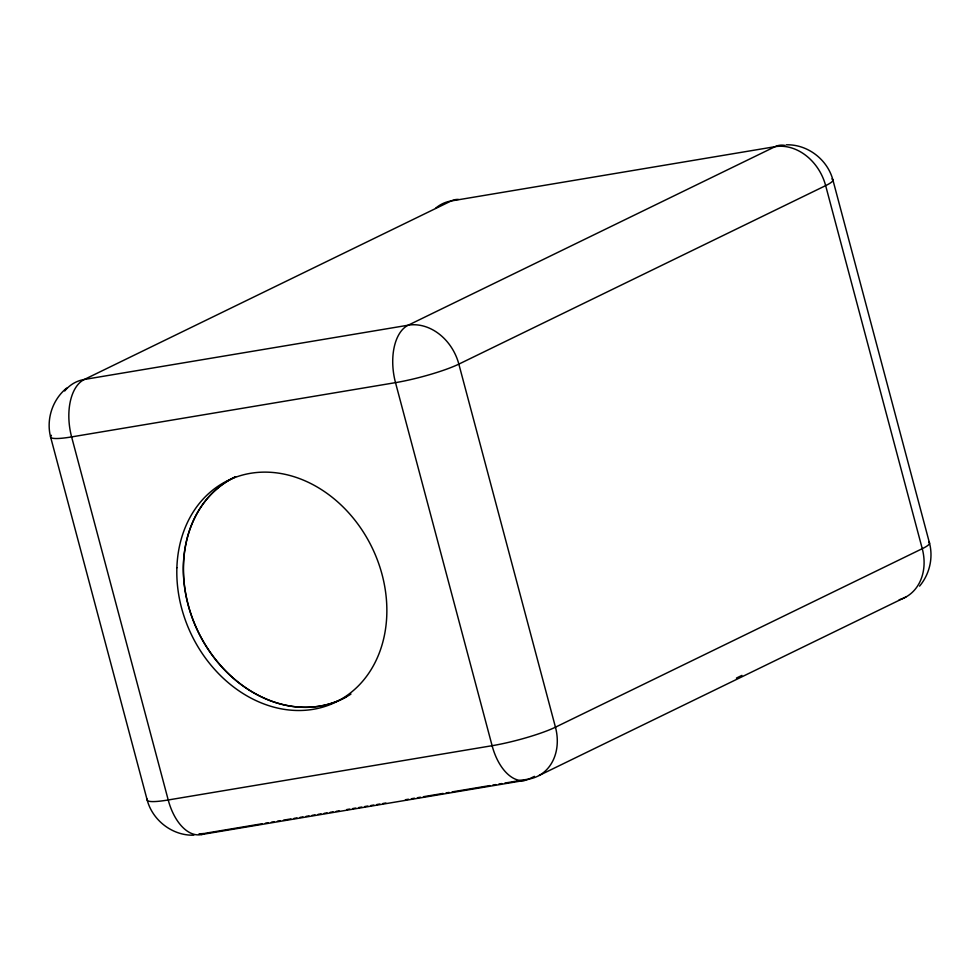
<?xml version="1.0" encoding="UTF-8"?>
<svg xmlns="http://www.w3.org/2000/svg" width="980" height="980" viewBox="0 0 980 980"><rect width="100%" height="100%" fill="white"/><g stroke="black" fill="none" stroke-linecap="round" stroke-linejoin="round"><path stroke-width="1.47" d="M919.558 586.138C929.481 574.427 933.364 558.086 929.53 543.19L832.927 180.075C827.573 159.556 807.545 144.146 786.254 144.82M66.616 388.092C52.516 399.632 46.072 419.158 50.556 436.86L147.159 799.925C152.513 820.444 172.554 835.854 193.832 835.181M534.455 776.356L528.967 779.027L504.859 783.069M736.409 678.087L741.909 675.404M539.11 775.499L905.912 597.004M262.322 823.715L205.077 833.306A47.395 26.803 80.5 0 1 168.217 799.974L71.614 436.909A47.395 26.803 80.5 0 1 84.317 379.468L451.131 200.974A47.395 26.803 80.5 0 1 458.407 199.406M265.335 823.2L268.349 822.698M271.362 822.196L274.375 821.693M277.389 821.179L280.403 820.677M283.416 820.174L290.938 818.913M293.951 818.41L296.964 817.908M299.978 817.394L302.992 816.891M306.005 816.389L309.019 815.887M312.032 815.385L315.046 814.87M318.059 814.368L321.073 813.865M324.086 813.363L327.099 812.861M330.113 812.346L333.127 811.844M336.14 811.342L339.154 810.84M346.687 809.578L349.701 809.064M352.702 808.561L355.716 808.059M358.729 807.557L361.743 807.055M364.756 806.54L367.77 806.038M370.783 805.536L373.797 805.033M376.81 804.531L379.824 804.017M382.837 803.514L385.851 803.012M405.438 799.729L408.452 799.227M411.465 798.725L414.479 798.21M417.48 797.708L420.494 797.206M423.507 796.703L443.095 793.42M446.108 792.918L449.122 792.416M452.135 791.901L489.792 785.592M492.805 785.09L495.819 784.588M498.832 784.086L501.846 783.571M201.427 834.556L525.317 780.288M350.963 694.061A123.247 100.266 64.1 0 1 200.667 636.841A123.247 100.266 64.1 0 1 235.482 476.831M51.425 435.304A47.395 6.431 -14.9 0 0 71.614 436.909L395.504 382.641A47.395 6.431 -14.9 0 0 458.848 364.119L825.65 185.624A47.395 6.431 -14.9 0 0 831.885 178.985M147.368 799.19A47.395 6.431 -14.9 0 0 168.217 799.974L492.107 745.707A47.395 6.431 -14.9 0 0 555.452 727.185L922.254 548.69A47.395 6.431 -14.9 0 0 928.82 542.21M899.187 599.772A47.395 38.563 64.1 0 0 922.254 548.69L825.65 185.624A47.395 38.563 64.1 0 0 775.021 146.694L451.131 200.974A47.395 38.563 64.1 0 0 435.598 208.262M203.914 833.478A47.395 38.563 64.1 0 1 199.099 833.76M64.692 390.996A47.395 38.563 64.1 0 1 84.317 379.468L408.207 325.201L775.021 146.694A47.395 26.803 80.5 0 1 784.907 145.432M346.234 696.915A123.247 100.266 64.1 0 1 199.173 633.717A123.247 100.266 64.1 0 1 235.58 476.782M555.452 727.185L458.848 364.119A47.395 38.563 64.1 0 0 408.207 325.201A47.395 26.803 80.5 0 0 395.504 382.641L492.107 745.707A47.395 26.803 80.5 0 0 528.967 779.027A47.395 38.563 64.1 0 0 555.452 727.185M176.878 567.726A123.247 100.266 64.1 0 0 330.971 704.277A123.247 100.266 64.1 0 0 337.72 501.932A123.247 100.266 64.1 0 0 176.878 567.726"/></g></svg>
